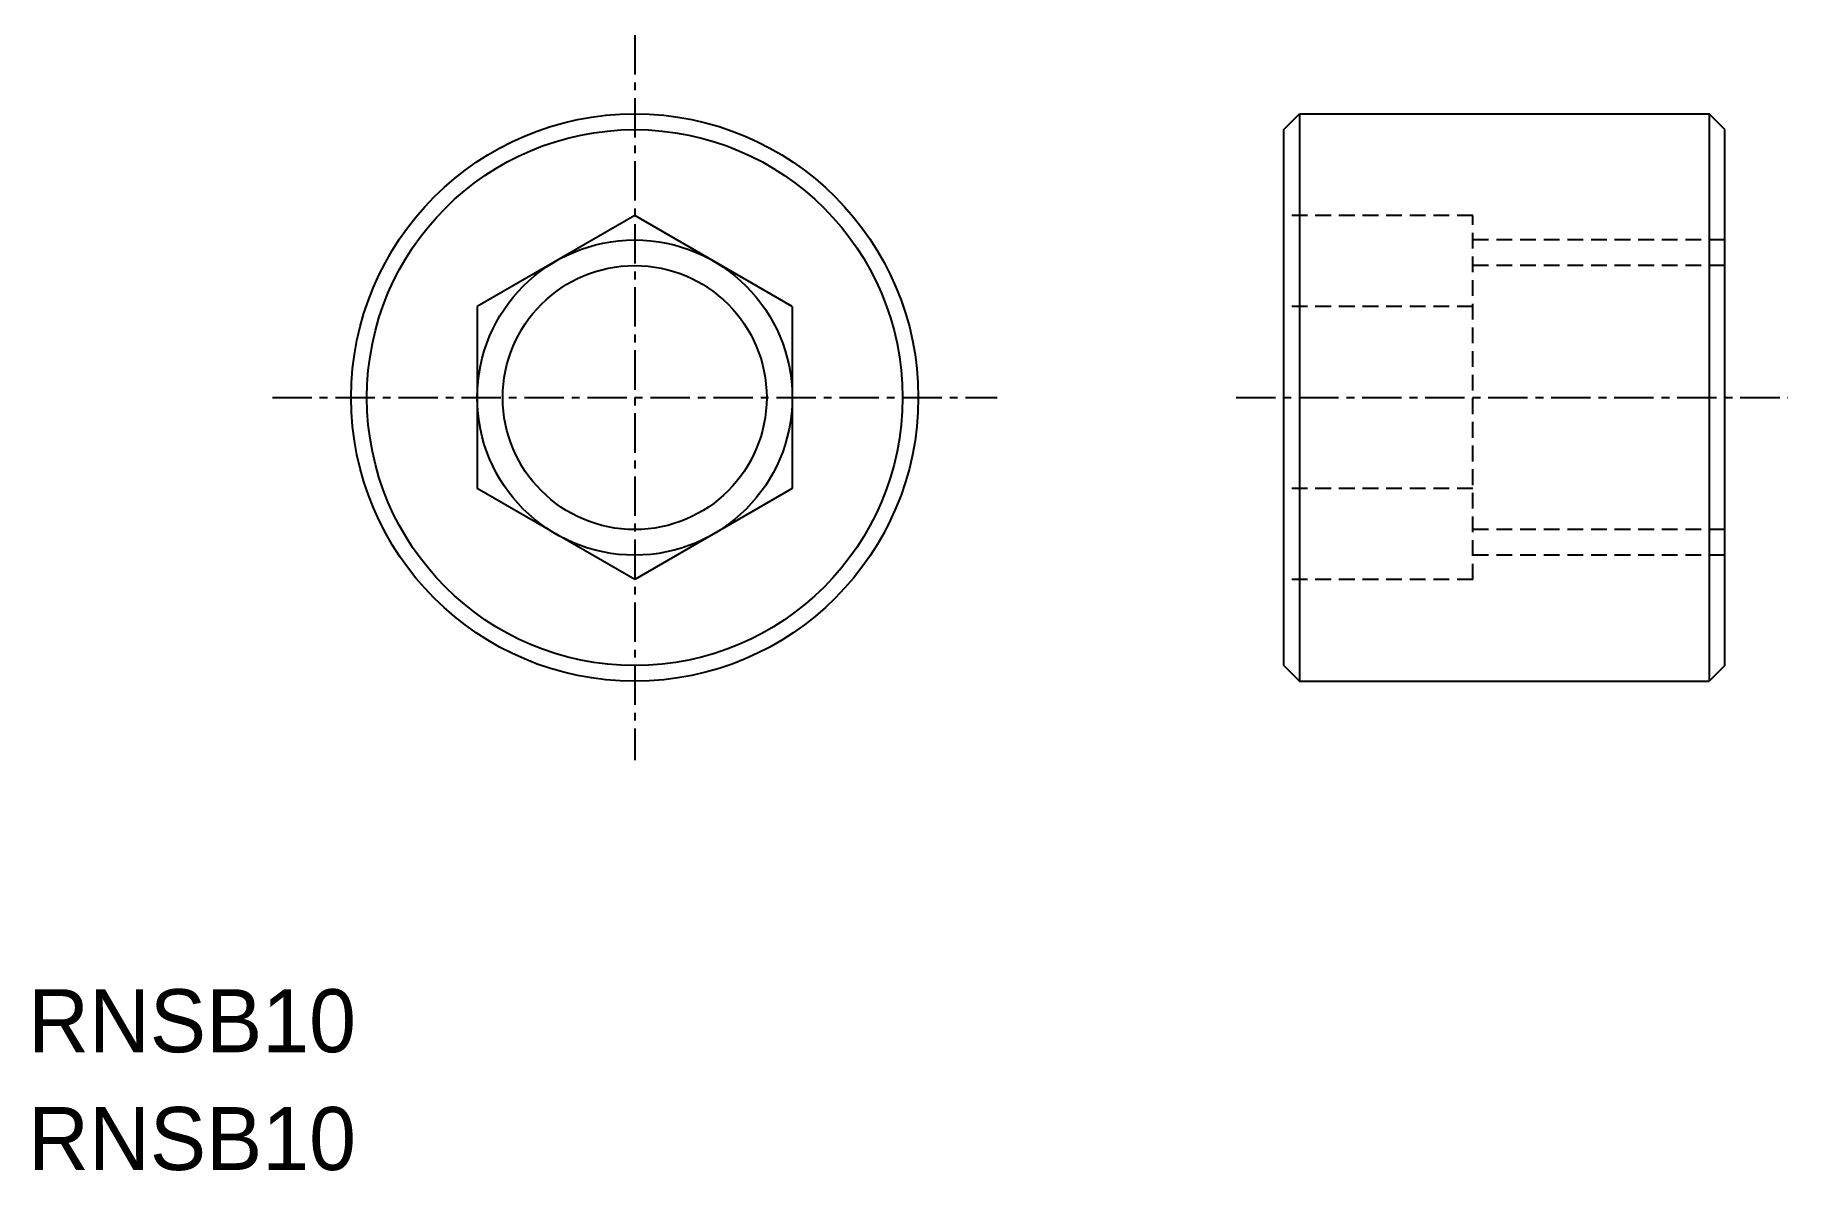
# Model space of a CAD drawing. Extents: x 496.9 to 552.5, y 23.2 to 59.2.
import ezdxf

# ---------------------------------------------------------------- set-up
doc = ezdxf.new("R2010")
doc.units = 0
doc.linetypes.add('CENTER', pattern=[2, 1.25, -0.25, 0.25, -0.25])
doc.linetypes.add('DASHED', pattern=[0.75, 0.5, -0.25])
doc.layers.get('0').update_dxf_attribs({"linetype": 'CONTINUOUS'})
doc.layers.add('CENTER', color=1, linetype='CENTER')

msp = doc.modelspace()

# ---------------------------------------------------------------- linework, layer by layer
at = {"color": 7, "linetype": 'CONTINUOUS'}
for p, q in [((536.501, 56.188), (537.001, 56.688)), ((537.001, 56.688), (537.001, 38.688)), ((537.001, 56.688), (550.001, 56.688)), ((550.001, 56.688), (550.001, 38.688)), ((550.501, 56.188), (550.001, 56.688)), ((536.501, 39.188), (536.501, 56.188)), ((550.501, 39.188), (550.501, 56.188)), ((515.899, 53.461), (510.899, 50.574)), ((520.899, 50.574), (515.899, 53.461)), ((510.899, 50.574), (510.899, 44.801)), ((520.899, 50.574), (520.899, 44.801)), ((515.899, 41.914), (510.899, 44.801)), ((520.899, 44.801), (515.899, 41.914)), ((536.501, 39.188), (537.001, 38.688)), ((550.501, 39.188), (550.001, 38.688)), ((537.001, 38.688), (550.001, 38.688))]:
    msp.add_line(p, q, dxfattribs=at)
at = {"color": 3, "linetype": 'DASHED'}
for p, q in [((542.501, 53.461), (536.501, 53.461)), ((542.501, 41.914), (542.501, 53.461)), ((550.501, 52.688), (542.501, 52.688)), ((550.501, 51.876), (542.501, 51.876)), ((542.501, 50.574), (536.501, 50.574)), ((550.501, 47.688), (550.502, 47.688)), ((542.501, 44.801), (536.501, 44.801)), ((550.501, 43.5), (542.501, 43.5)), ((550.501, 42.688), (542.501, 42.688)), ((550.501, 42.78), (550.501, 42.78)), ((542.501, 41.914), (536.501, 41.914))]:
    msp.add_line(p, q, dxfattribs=at)
at = {"color": 7, "linetype": 'CONTINUOUS'}
for radius in [9, 8.5, 4.188]:
    msp.add_circle((515.899, 47.688), radius, dxfattribs=at)
at = {"color": 3, "linetype": 'CONTINUOUS'}
msp.add_circle((515.899, 47.688), 5, dxfattribs=at)
at = {"layer": 'CENTER', "color": 1, "linetype": 'CENTER'}
for p, q in [((515.899, 59.188), (515.899, 36.188)), ((504.399, 47.688), (527.399, 47.688)), ((534.989, 47.688), (552.501, 47.688))]:
    msp.add_line(p, q, dxfattribs=at)

# ---------------------------------------------------------------- texts
at = {"color": 7, "linetype": 'CONTINUOUS'}
for p in [(496.647, 26.918), (496.647, 23.182)]:
    msp.add_text('RNSB10', height=2, dxfattribs=at).set_placement(p)

doc.saveas('drawing.dxf')
